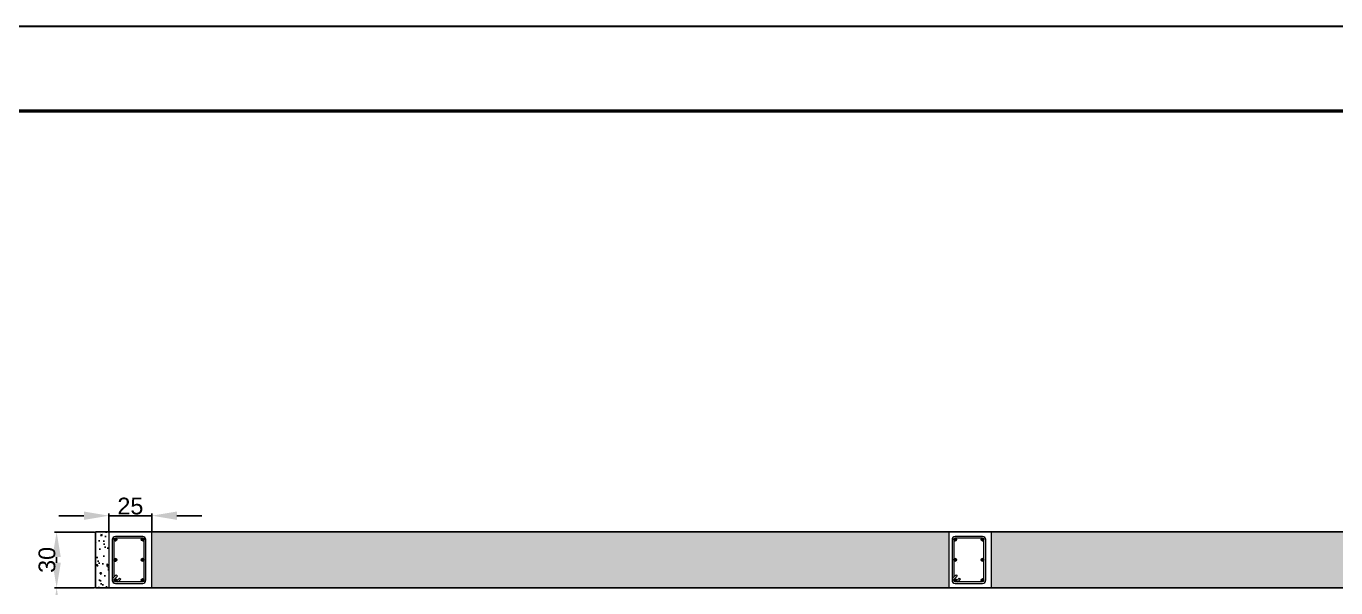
# Model space of a CAD drawing. Header units: centimetres. Extents: x 134057 to 145613, y 5028 to 39996.
# Drawn here: x 134915 to 135699, y 13563 to 13899 of the extents above; entities that cross this region are included whole.
import ezdxf

# ---------------------------------------------------------------- set-up
doc = ezdxf.new("R2010")
doc.units = ezdxf.units.CM
doc.header["$PDMODE"] = 2
doc.layers.add('balok', color=123, linetype='Continuous')
doc.layers.add('dinding', color=151, linetype='Continuous')
doc.layers.add('Legenda', color=252, linetype='Continuous', lineweight=20)
doc.styles.get("Standard").update_dxf_attribs({"font": 'arial.ttf'})
doc.dimstyles.new('ISO-25', dxfattribs={"dimtxt": 2.5, "dimasz": 2.5, "dimexe": 1.25, "dimexo": 0.625, "dimtad": 1, "dimtxsty": 'Standard', "dimcen": 2.5, "dimadec": 0, "dimazin": 0, "dimtfac": 1, "dimtmove": 0, "dimatfit": 3, "dimfxl": 1, "dimarcsym": 0})
pattern_1 = [(95, (-11970.573, -23015.835), (8.405679, 7.05320276), [1.143, -12.573]), (40, (-11970.573, -23015.835), (-9.6011072, 6.6106037), [0.9144, -10.05843505]), (145.451445, (-11969.872, -23015.247), (-1.19542786, 13.6638061), [0.9714005, -10.6854147]), (91.1842, (-11972.728, -23013.68), (13.2846146, 9.7172048), [1.7145, -18.8595]), (141.635558, (-11971.62, -23012.87), (-0.425197, 20.5696058), [1.4571014, -16.0281365]), (36.184151, (-11972.728, -23013.68), (-0.425197, 20.5696058), [1.371598, -15.087584]), (66, (-11971.111, -23013.141), (10.77119876, 2.09370894), [1.143, -12.573]), (11, (-11971.111, -23013.14), (-5.1923956, 10.4364716), [0.9144, -10.0584]), (116.451445, (-11970.214, -23012.966), (5.5788031, 12.53018056), [0.9714005, -10.68539626]), (82.5, (-11970.5726, -23015.8346), (-3.45632814, 3.71840482), [0, -9.93648, 0, -10.2108, 0, -10.0965]), (52.5, (-11970.5726, -23015.8346), (-1.41538364, 7.08522002), [0, -5.82168, 0, -9.70788, 0, -3.8481]), (12.5, (-11972.9757, -23018.2377), (5.99567178, 5.50957173), [0, -3.81, 0, -11.8872, 0, -15.7734]), (2.5, (-11974.053, -23019.3154), (5.20583427, 7.36334357), [0, -4.953, 0, -7.89432, 0, -11.2014])]

# ---------------------------------------------------------------- blocks, each defined once
blk = doc.blocks.new('*D82')
at = {"layer": 'Defpoints', "color": 0, "transparency": 16777216}
for p in [(134933.62, 13596.03), (134956.93, 13596.03), (134956.93, 13562.62, -313.9)]:
    blk.add_point(p, dxfattribs=at)
at = {"layer": 'dinding', "color": 0, "lineweight": -2, "transparency": 16777216}
for p, q in [((134956.3, 13596.03), (134932.37, 13596.03)), ((134933.62, 13577.62), (134933.62, 13581.03)), ((134956.3, 13562.62), (134932.37, 13562.62))]:
    blk.add_line(p, q, dxfattribs=at)
at = {"layer": 'dinding', "color": 0, "transparency": 16777216}
for points in [[(134931.12, 13581.03), (134936.12, 13581.03), (134933.62, 13596.03)], [(134931.12, 13577.62), (134936.12, 13577.62), (134933.62, 13562.62)]]:
    blk.add_solid(points, dxfattribs=at)
at = {"layer": 'dinding', "color": 0, "transparency": 16777216, "insert": (134927.89, 13579.33), "char_height": 10, "attachment_point": 5, "rotation": 90}
blk.add_mtext('30', dxfattribs=at)
blk = doc.blocks.new('*D83')
at = {"layer": 'Defpoints', "color": 0, "transparency": 16777216}
for p in [(134956.93, 13562.62), (134933.62, 13182.62), (134956.93, 13182.62)]:
    blk.add_point(p, dxfattribs=at)
at = {"layer": 'dinding', "color": 0, "lineweight": -2, "transparency": 16777216}
for p, q in [((134956.3, 13562.62), (134932.37, 13562.62)), ((134933.62, 13547.62), (134933.62, 13197.62)), ((134956.3, 13182.62), (134932.37, 13182.62))]:
    blk.add_line(p, q, dxfattribs=at)
at = {"layer": 'dinding', "color": 0, "transparency": 16777216}
for points in [[(134931.12, 13547.62), (134936.12, 13547.62), (134933.62, 13562.62)], [(134931.12, 13197.62), (134936.12, 13197.62), (134933.62, 13182.62)]]:
    blk.add_solid(points, dxfattribs=at)
at = {"layer": 'dinding', "color": 0, "transparency": 16777216, "insert": (134927.89, 13372.62), "char_height": 10, "attachment_point": 5, "rotation": 90}
blk.add_mtext('380', dxfattribs=at)
blk = doc.blocks.new('*D108')
at = {"layer": 'Defpoints', "color": 0, "transparency": 16777216}
for p in [(134990.53, 13605.78), (134964.93, 13596.03), (134990.53, 13596.03)]:
    blk.add_point(p, dxfattribs=at)
at = {"layer": 'dinding', "color": 0, "lineweight": -2, "transparency": 16777216}
for p, q in [((134949.93, 13605.78), (134934.93, 13605.78)), ((134964.93, 13596.66), (134964.93, 13607.03)), ((134964.93, 13605.78), (134990.53, 13605.78)), ((134990.53, 13596.66), (134990.53, 13607.03)), ((135005.53, 13605.78), (135020.53, 13605.78))]:
    blk.add_line(p, q, dxfattribs=at)
at = {"layer": 'dinding', "color": 0, "transparency": 16777216}
for points in [[(134949.93, 13608.28), (134949.93, 13603.28), (134964.93, 13605.78)], [(135005.53, 13608.28), (135005.53, 13603.28), (134990.53, 13605.78)]]:
    blk.add_solid(points, dxfattribs=at)
at = {"layer": 'dinding', "color": 0, "transparency": 16777216, "insert": (134977.73, 13611.51), "char_height": 10, "attachment_point": 5}
blk.add_mtext('25', dxfattribs=at)

msp = doc.modelspace()

# ---------------------------------------------------------------- hatches: boundary and pattern name
at = {"layer": 'balok', "true_color": 0x636466}
h = msp.add_hatch(dxfattribs=at)
h.set_pattern_fill('AR-CONC', color=251, scale=0.06, angle=45)
h.set_pattern_definition(pattern_1)
h.paths.add_polyline_path([(134964.925, 13583.905), (134964.925, 13596.035), (134956.925, 13596.035), (134956.925, 13562.624), (134964.925, 13562.624)])
at = {"layer": 'balok', "lineweight": 15}
h = msp.add_hatch(dxfattribs=at)
h.set_pattern_fill('ANSI33', color=256, scale=0.053202, style=0)
h.set_pattern_definition([(315, (134967.89127, 13591.4593), (-0.238885, -0.238885), []), (315, (134968.13015, 13591.4593), (-0.238885, -0.238885), [0.168917, -0.08446])])
h.paths.add_polyline_path([(134969.594, 13591.459, -1), (134967.891, 13591.459, -1)])
h = msp.add_hatch(dxfattribs=at)
h.set_pattern_fill('ANSI33', color=256, scale=0.053202, style=0)
h.set_pattern_definition([(225, (134985.94243, 13591.4593), (0.238885, -0.238885), []), (225, (134985.70354, 13591.4593), (0.238885, -0.238885), [0.168917, -0.08446])])
h.paths.add_polyline_path([(134984.24, 13591.459, 1), (134985.942, 13591.459, 1)])
at = {"layer": 'balok', "true_color": 0x636466}
h = msp.add_hatch(dxfattribs=at)
h.set_pattern_fill('AR-CONC', color=251, scale=0.06, angle=45)
h.set_pattern_definition(pattern_1)
h.paths.add_polyline_path([(136967.306, 13583.905), (136967.306, 13596.035), (136492.906, 13596.035), (136492.906, 13562.624), (136967.306, 13562.624)])
h.paths.add_polyline_path([(136467.306, 13583.905), (136467.306, 13596.035), (135992.906, 13596.035), (135992.906, 13562.624), (136467.306, 13562.624)])
h.paths.add_polyline_path([(135967.306, 13583.905), (135967.306, 13596.035), (135492.906, 13596.035), (135492.906, 13562.624), (135967.306, 13562.624)])
h.paths.add_polyline_path([(135467.306, 13583.905), (135467.306, 13596.035), (134990.525, 13596.035), (134990.525, 13562.624), (135467.306, 13562.624)])
at = {"layer": 'balok', "lineweight": 15}
h = msp.add_hatch(dxfattribs=at)
h.set_pattern_fill('ANSI33', color=256, scale=0.053202, style=0)
h.set_pattern_definition([(315, (135470.27213, 13591.4593), (-0.238885, -0.238885), []), (315, (135470.511, 13591.4593), (-0.238885, -0.238885), [0.168917, -0.08446])])
h.paths.add_polyline_path([(135471.975, 13591.459, -1), (135470.272, 13591.459, -1)])
h = msp.add_hatch(dxfattribs=at)
h.set_pattern_fill('ANSI33', color=256, scale=0.053202, style=0)
h.set_pattern_definition([(225, (135488.3233, 13591.4593), (0.238885, -0.238885), []), (225, (135488.0844, 13591.4593), (0.238885, -0.238885), [0.168917, -0.08446])])
h.paths.add_polyline_path([(135486.621, 13591.459, 1), (135488.323, 13591.459, 1)])
h = msp.add_hatch(dxfattribs=at)
h.set_pattern_fill('ANSI33', color=256, scale=0.053202, style=0)
h.set_pattern_definition([(45, (134967.89127, 13579.3292), (-0.238885, 0.238885), []), (45, (134968.13015, 13579.3292), (-0.238885, 0.238885), [0.168917, -0.08446])])
h.paths.add_polyline_path([(134969.594, 13579.329, 1), (134967.891, 13579.329, 1)])
h = msp.add_hatch(dxfattribs=at)
h.set_pattern_fill('ANSI33', color=256, scale=0.053202, style=0)
h.set_pattern_definition([(315, (134967.89127, 13579.3292), (-0.238885, -0.238885), []), (315, (134968.13015, 13579.3292), (-0.238885, -0.238885), [0.168917, -0.08446])])
h.paths.add_polyline_path([(134969.594, 13579.329, -1), (134967.891, 13579.329, -1)])
h = msp.add_hatch(dxfattribs=at)
h.set_pattern_fill('ANSI33', color=256, scale=0.053202, style=0)
h.set_pattern_definition([(135, (134985.94243, 13579.3292), (0.238885, 0.238885), []), (135, (134985.70354, 13579.3292), (0.238885, 0.238885), [0.168917, -0.08446])])
h.paths.add_polyline_path([(134984.24, 13579.329, -1), (134985.942, 13579.329, -1)])
h = msp.add_hatch(dxfattribs=at)
h.set_pattern_fill('ANSI33', color=256, scale=0.053202, style=0)
h.set_pattern_definition([(225, (134985.94243, 13579.3292), (0.238885, -0.238885), []), (225, (134985.70354, 13579.3292), (0.238885, -0.238885), [0.168917, -0.08446])])
h.paths.add_polyline_path([(134984.24, 13579.329, 1), (134985.942, 13579.329, 1)])
h = msp.add_hatch(dxfattribs=at)
h.set_pattern_fill('ANSI33', color=256, scale=0.053202, style=0)
h.set_pattern_definition([(45, (135470.27213, 13579.3292), (-0.238885, 0.238885), []), (45, (135470.511, 13579.3292), (-0.238885, 0.238885), [0.168917, -0.08446])])
h.paths.add_polyline_path([(135471.975, 13579.329, 1), (135470.272, 13579.329, 1)])
h = msp.add_hatch(dxfattribs=at)
h.set_pattern_fill('ANSI33', color=256, scale=0.053202, style=0)
h.set_pattern_definition([(315, (135470.27213, 13579.3292), (-0.238885, -0.238885), []), (315, (135470.511, 13579.3292), (-0.238885, -0.238885), [0.168917, -0.08446])])
h.paths.add_polyline_path([(135471.975, 13579.329, -1), (135470.272, 13579.329, -1)])
h = msp.add_hatch(dxfattribs=at)
h.set_pattern_fill('ANSI33', color=256, scale=0.053202, style=0)
h.set_pattern_definition([(135, (135488.3233, 13579.3292), (0.238885, 0.238885), []), (135, (135488.0844, 13579.3292), (0.238885, 0.238885), [0.168917, -0.08446])])
h.paths.add_polyline_path([(135486.621, 13579.329, -1), (135488.323, 13579.329, -1)])
h = msp.add_hatch(dxfattribs=at)
h.set_pattern_fill('ANSI33', color=256, scale=0.053202, style=0)
h.set_pattern_definition([(225, (135488.3233, 13579.3292), (0.238885, -0.238885), []), (225, (135488.0844, 13579.3292), (0.238885, -0.238885), [0.168917, -0.08446])])
h.paths.add_polyline_path([(135486.621, 13579.329, 1), (135488.323, 13579.329, 1)])
h = msp.add_hatch(dxfattribs=at)
h.set_pattern_fill('ANSI33', color=256, scale=0.053202, style=0)
h.set_pattern_definition([(45, (134967.89127, 13567.19912), (-0.238885, 0.238885), []), (45, (134968.13015, 13567.19912), (-0.238885, 0.238885), [0.168917, -0.08446])])
h.paths.add_polyline_path([(134969.594, 13567.199, 1), (134967.891, 13567.199, 1)])
h = msp.add_hatch(dxfattribs=at)
h.set_pattern_fill('ANSI33', color=256, scale=0.053202, style=0)
h.set_pattern_definition([(135, (134985.94243, 13567.19912), (0.238885, 0.238885), []), (135, (134985.70354, 13567.19912), (0.238885, 0.238885), [0.168917, -0.08446])])
h.paths.add_polyline_path([(134984.24, 13567.199, -1), (134985.942, 13567.199, -1)])
h = msp.add_hatch(dxfattribs=at)
h.set_pattern_fill('ANSI33', color=256, scale=0.053202, style=0)
h.set_pattern_definition([(45, (135470.27213, 13567.19912), (-0.238885, 0.238885), []), (45, (135470.511, 13567.19912), (-0.238885, 0.238885), [0.168917, -0.08446])])
h.paths.add_polyline_path([(135471.975, 13567.199, 1), (135470.272, 13567.199, 1)])
h = msp.add_hatch(dxfattribs=at)
h.set_pattern_fill('ANSI33', color=256, scale=0.053202, style=0)
h.set_pattern_definition([(135, (135488.3233, 13567.19912), (0.238885, 0.238885), []), (135, (135488.0844, 13567.19912), (0.238885, 0.238885), [0.168917, -0.08446])])
h.paths.add_polyline_path([(135486.621, 13567.199, -1), (135488.323, 13567.199, -1)])

# ---------------------------------------------------------------- linework, layer by layer
at = {"layer": 'balok'}
for p, q in [((134956.925, 13596.035), (137000.906, 13596.035)), ((134956.925, 13596.035, -313.896), (134956.925, 13562.624, -313.896)), ((134956.925, 13562.624), (137000.906, 13562.624))]:
    msp.add_line(p, q, dxfattribs=at)
at = {"layer": 'balok', "lineweight": 15}
for p, q in [((134985.448, 13596.035), (134964.925, 13596.035)), ((134964.925, 13596.035, -313.896), (134964.925, 13583.905, -313.896)), ((134990.525, 13596.035), (134968.386, 13596.035)), ((134980.873, 13593.375), (134968.743, 13593.375)), ((134980.873, 13592.311), (134968.743, 13592.311)), ((134985.091, 13593.375), (134972.961, 13593.375)), ((134985.091, 13592.311), (134972.961, 13592.311)), ((134990.525, 13562.624, -313.896), (134990.525, 13596.035, -313.896)), ((135487.829, 13596.035), (135467.306, 13596.035)), ((135467.306, 13596.035, -313.896), (135467.306, 13583.905, -313.896)), ((135492.906, 13596.035), (135470.767, 13596.035)), ((135483.253, 13593.375), (135471.123, 13593.375)), ((135483.253, 13592.311), (135471.123, 13592.311)), ((135487.472, 13593.375), (135475.342, 13593.375)), ((135487.472, 13592.311), (135475.342, 13592.311)), ((135492.906, 13562.624, -313.896), (135492.906, 13596.035, -313.896)), ((134964.925, 13583.905, -313.896), (134964.925, 13562.624, -313.896)), ((134966.827, 13591.459), (134966.827, 13579.329)), ((134967.891, 13591.459), (134967.891, 13579.329)), ((134985.942, 13579.329), (134985.942, 13591.459)), ((134987.006, 13579.329), (134987.006, 13591.459)), ((135467.306, 13583.905, -313.896), (135467.306, 13562.624, -313.896)), ((135469.208, 13591.459), (135469.208, 13579.329)), ((135470.272, 13591.459), (135470.272, 13579.329)), ((135488.323, 13579.329), (135488.323, 13591.459)), ((135489.387, 13579.329), (135489.387, 13591.459)), ((134966.827, 13579.329), (134966.827, 13567.199)), ((134967.891, 13579.329), (134967.891, 13569.047)), ((134985.942, 13567.199), (134985.942, 13579.329)), ((134987.006, 13567.199), (134987.006, 13579.329)), ((135469.208, 13579.329), (135469.208, 13567.199)), ((135470.272, 13579.329), (135470.272, 13569.047)), ((135488.323, 13567.199), (135488.323, 13579.329)), ((135489.387, 13567.199), (135489.387, 13579.329)), ((134968.386, 13562.624), (134990.525, 13562.624)), ((134968.743, 13566.348), (134980.873, 13566.348)), ((134968.743, 13565.284), (134980.873, 13565.284)), ((134972.961, 13566.348), (134985.091, 13566.348)), ((134972.961, 13565.284), (134985.091, 13565.284)), ((135470.767, 13562.624), (135492.906, 13562.624)), ((135471.123, 13566.348), (135483.253, 13566.348)), ((135471.123, 13565.284), (135483.253, 13565.284)), ((135475.342, 13566.348), (135487.472, 13566.348)), ((135475.342, 13565.284), (135487.472, 13565.284))]:
    msp.add_line(p, q, dxfattribs=at)
for points in [[(134970.117, 13577.996), (134970.104, 13577.982)], [(135472.498, 13577.996), (135472.484, 13577.982)], [(134967.395, 13568.56), (134969.262, 13570.39), (134970.007, 13569.63), (134968.141, 13567.801)], [(134969.344, 13566.597), (134971.173, 13568.464), (134971.933, 13567.719), (134970.59, 13566.348)], [(135469.776, 13568.56), (135471.643, 13570.39), (135472.388, 13569.63), (135470.521, 13567.801)], [(135471.725, 13566.597), (135473.554, 13568.464), (135474.314, 13567.719), (135472.971, 13566.348)], [(134970.117, 13565.865), (134970.104, 13565.852)], [(135472.498, 13565.865), (135472.484, 13565.852)]]:
    msp.add_lwpolyline(points, dxfattribs=at)
for centre in [(134968.743, 13591.459), (134985.091, 13591.459), (135471.123, 13591.459), (135487.472, 13591.459), (134968.743, 13579.329), (134968.743, 13579.329), (134985.091, 13579.329), (134985.091, 13579.329), (135471.123, 13579.329), (135471.123, 13579.329), (135487.472, 13579.329), (135487.472, 13579.329), (134968.743, 13567.199), (134985.091, 13567.199), (135471.123, 13567.199), (135487.472, 13567.199)]:
    msp.add_circle(centre, 0.851, dxfattribs=at)
for centre, radius, start, end in [((134968.743, 13591.459), 1.915, 90, 180), ((134968.743, 13591.459), 0.851, 90, 180), ((134985.091, 13591.459), 1.915, 0, 90), ((134985.091, 13591.459), 0.851, 360, 90), ((135471.123, 13591.459), 1.915, 90, 180), ((135471.123, 13591.459), 0.851, 90, 180), ((135487.472, 13591.459), 1.915, 0, 90), ((135487.472, 13591.459), 0.851, 360, 90), ((134968.743, 13579.329), 0.851, 90, 180), ((134968.743, 13579.329), 0.851, 180, 270), ((134968.743, 13579.329), 1.915, 315.2895, 315.868534), ((134985.091, 13579.329), 0.851, 360, 90), ((134985.091, 13579.329), 0.851, 270, 360), ((135471.123, 13579.329), 0.851, 90, 180), ((135471.123, 13579.329), 0.851, 180, 270), ((135471.123, 13579.329), 1.915, 315.2895, 315.868534), ((135487.472, 13579.329), 0.851, 360, 90), ((135487.472, 13579.329), 0.851, 270, 360), ((134968.743, 13567.199), 1.915, 134.131466, 270), ((135471.123, 13567.199), 1.915, 134.131466, 270), ((134968.743, 13567.199), 1.915, 180, 270), ((134968.743, 13567.199), 0.851, 180, 270), ((134968.743, 13567.199), 1.915, 315.2895, 315.868534), ((134985.091, 13567.199), 0.851, 270, 360), ((134985.091, 13567.199), 1.915, 270, 360), ((135471.123, 13567.199), 1.915, 180, 270), ((135471.123, 13567.199), 0.851, 180, 270), ((135471.123, 13567.199), 1.915, 315.2895, 315.868534), ((135487.472, 13567.199), 0.851, 270, 360), ((135487.472, 13567.199), 1.915, 270, 360)]:
    msp.add_arc(centre, radius, start, end, dxfattribs=at)
at = {"layer": 'Legenda', "color": 5, "lineweight": 30}
msp.add_lwpolyline([(134230.237, 13898.751), (138179.515, 13898.751), (138179.515, 11144.383), (134230.237, 11144.383)], close=True, dxfattribs=at)
at = {"layer": 'Legenda', "color": 1, "lineweight": 50}
msp.add_lwpolyline([(134280.869, 13848.12), (137470.671, 13848.12), (137470.671, 11195.015), (134280.869, 11195.015)], close=True, dxfattribs=at)

# ---------------------------------------------------------------- dimensions: what is measured, and where the dimension line sits
at = {"layer": 'dinding'}
dim = msp.add_linear_dim(base=(134990.525, 13605.784), p1=(134964.925, 13596.035), p2=(134990.525, 13596.035), text='25', dimstyle='ISO-25', override={"dimtxt": 10, "dimasz": 15}, dxfattribs=at)
dim.commit()
dim.dimension.update_dxf_attribs({"geometry": '*D108', "text_midpoint": (134977.725, 13611.515)})
dim = msp.add_linear_dim(base=(134933.625, 13596.035), p1=(134956.925, 13562.624, -313.896), p2=(134956.925, 13596.035), angle=90, text='30', dimstyle='ISO-25', override={"dimtxt": 10, "dimasz": 15}, dxfattribs=at)
dim.commit()
dim.dimension.update_dxf_attribs({"geometry": '*D82', "text_midpoint": (134927.89, 13579.329)})
dim = msp.add_linear_dim(base=(134933.625, 13182.624), p1=(134956.925, 13562.624), p2=(134956.925, 13182.624), angle=90, dimstyle='ISO-25', override={"dimtxt": 10, "dimasz": 15}, dxfattribs=at)
dim.commit()
dim.dimension.update_dxf_attribs({"geometry": '*D83', "text_midpoint": (134927.89, 13372.624)})

doc.saveas('drawing.dxf')
